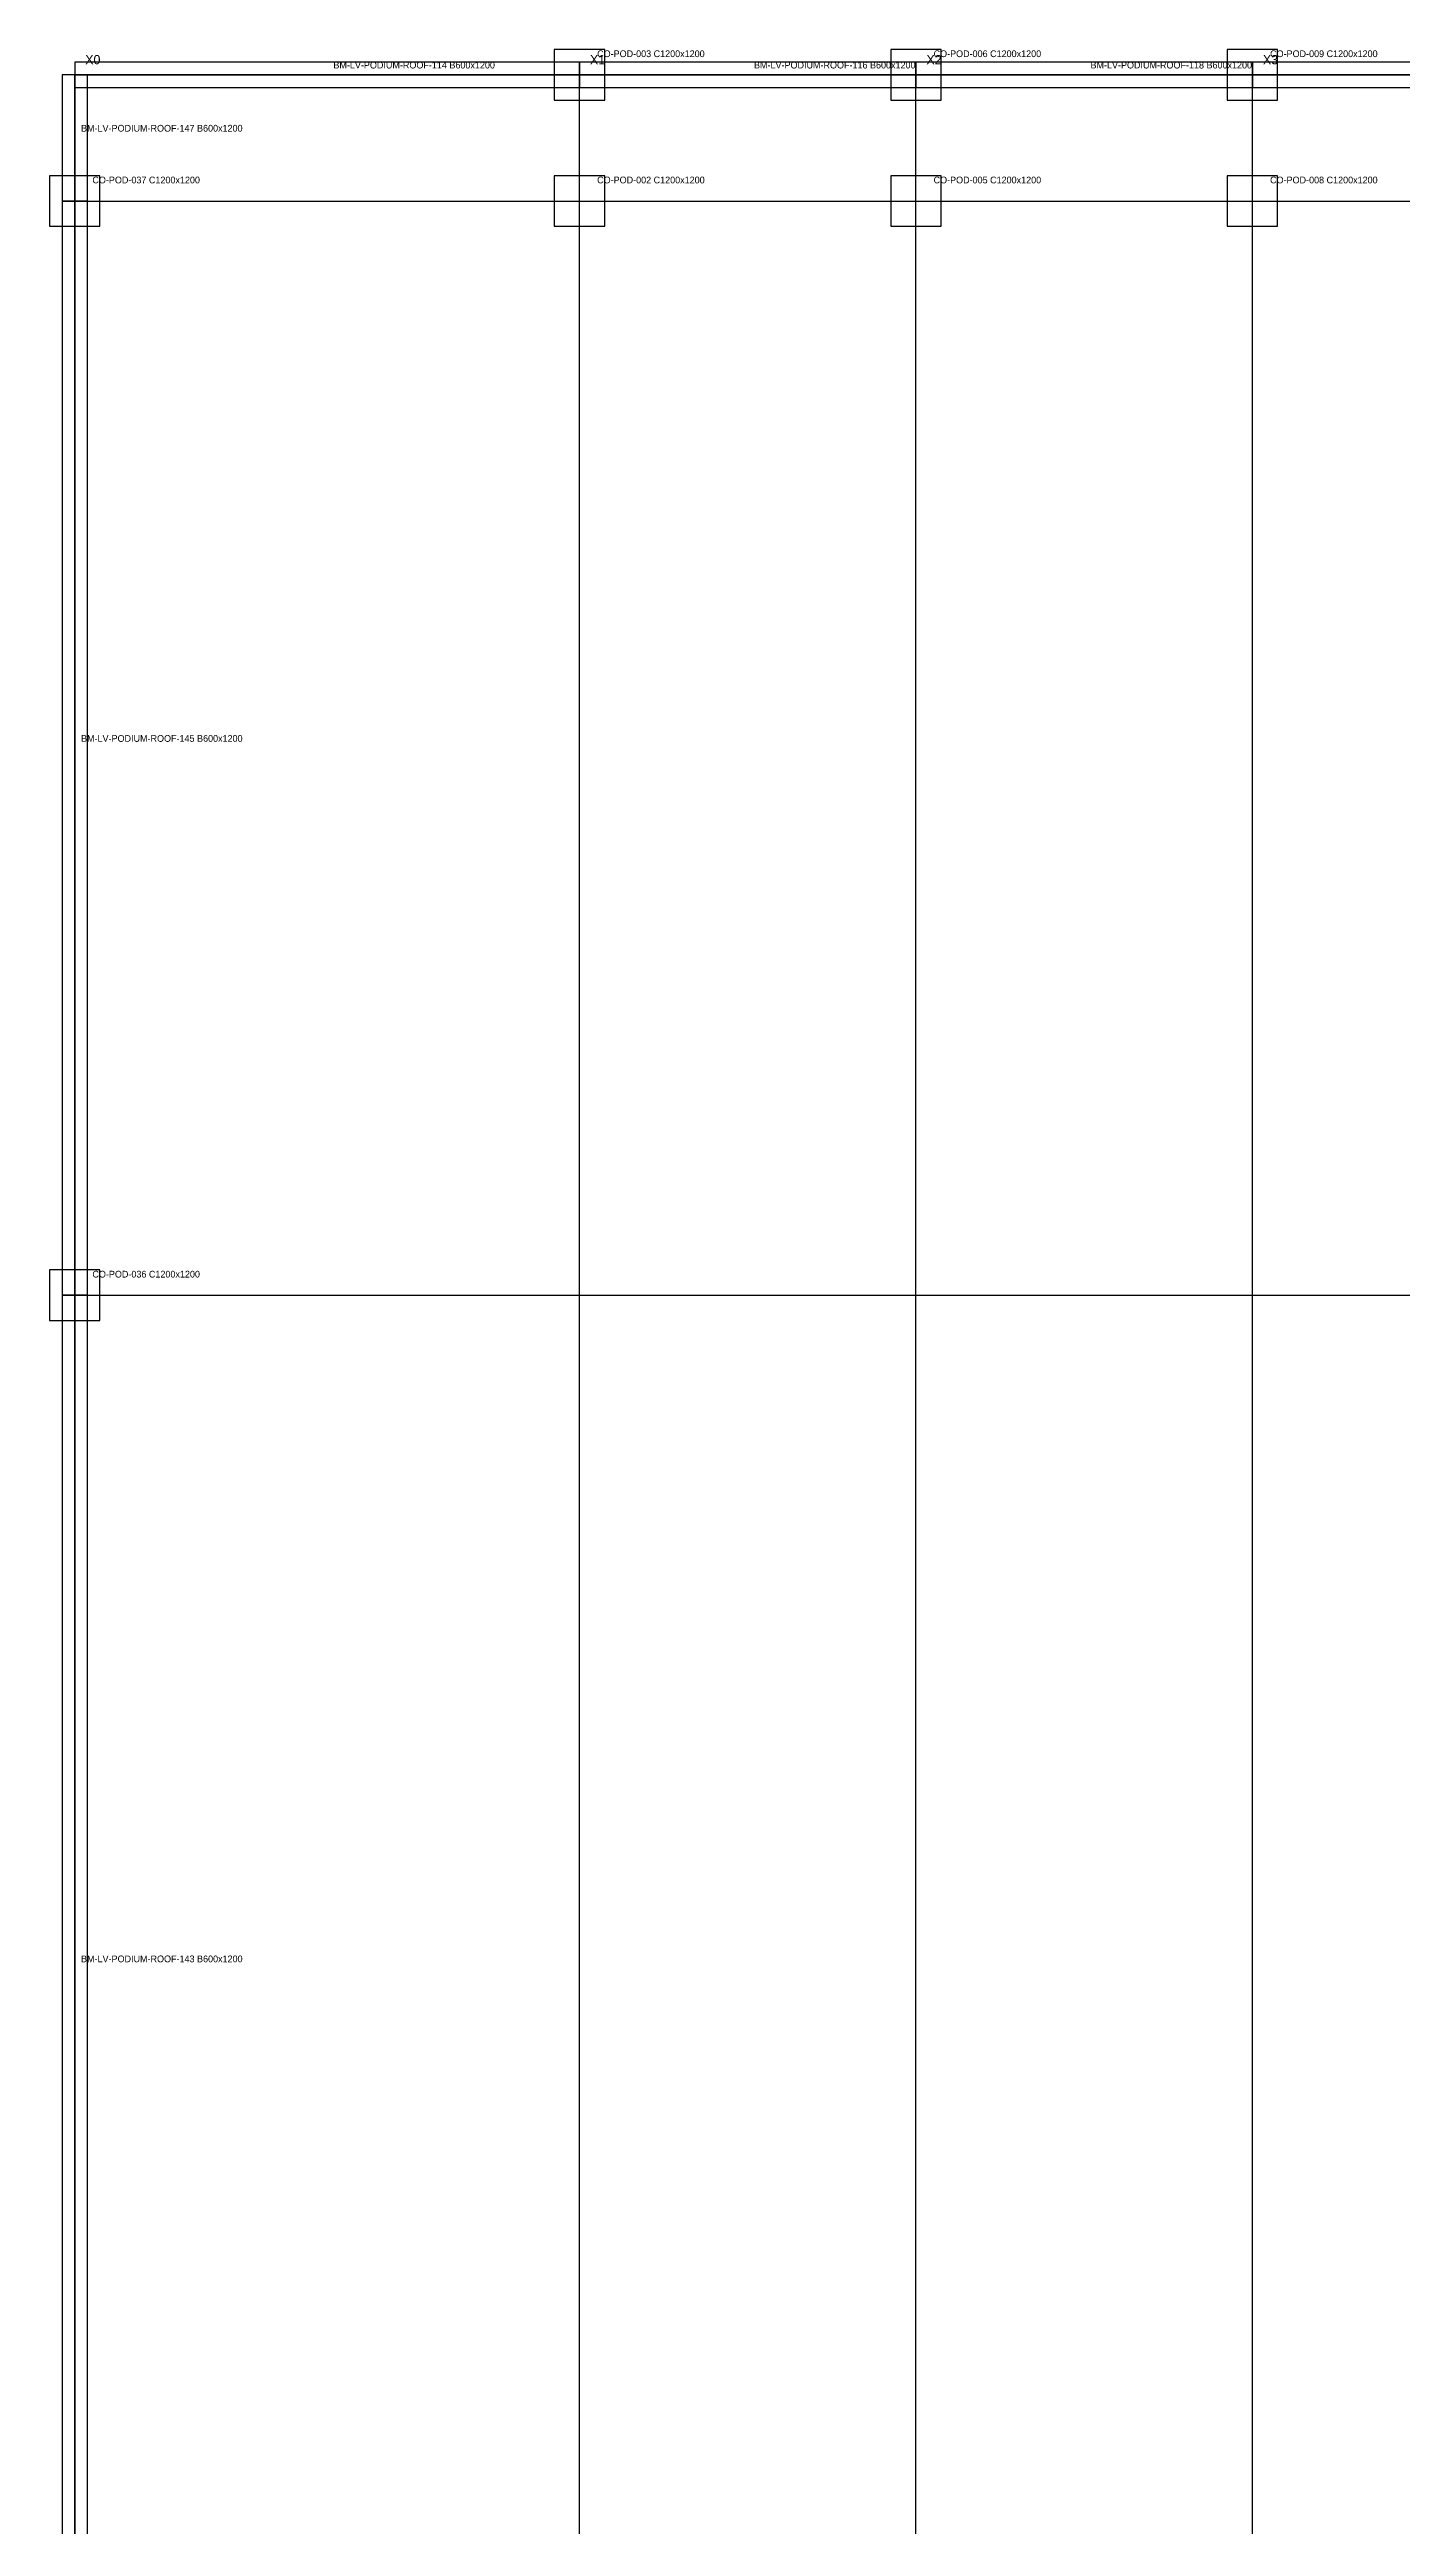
# Model space of a CAD drawing. Header units: millimetres. Extents: x -600 to 226982, y -254450 to 109948.
# Drawn here: x 118400 to 150568, y -83257 to -24400 of the extents above; entities that cross this region are included whole.
import ezdxf

# ---------------------------------------------------------------- set-up
doc = ezdxf.new("R2010")
doc.units = ezdxf.units.MM
for name, color, linetype in [('LV-PODIUM-ROOF_BEAM', 5, 'Continuous'), ('LV-PODIUM-ROOF_COLUMN', 1, 'Continuous'), ('LV-PODIUM-ROOF_GRID', 8, 'Continuous'), ('LV-PODIUM-ROOF_SLAB', 7, 'Continuous'), ('TEXT', 7, 'Continuous')]:
    doc.layers.add(name, color=color, linetype=linetype)

msp = doc.modelspace()

# ---------------------------------------------------------------- linework, layer by layer
at = {"layer": 'LV-PODIUM-ROOF_BEAM'}
for points in [[(119000, -24700), (119000, -25300), (131000, -25300), (131000, -24700), (119000, -24700)], [(131000, -24700), (131000, -25300), (139000, -25300), (139000, -24700), (131000, -24700)], [(139000, -24700), (139000, -25300), (147000, -25300), (147000, -24700), (139000, -24700)], [(147000, -24700), (147000, -25300), (155000, -25300), (155000, -24700), (147000, -24700)], [(118700, -28000), (119300, -28000), (119300, -25000), (118700, -25000), (118700, -28000)], [(118700, -54000), (119300, -54000), (119300, -28000), (118700, -28000), (118700, -54000)], [(118700, -86000), (119300, -86000), (119300, -54000), (118700, -54000), (118700, -86000)]]:
    msp.add_lwpolyline(points, close=True, dxfattribs=at)
at = {"layer": 'LV-PODIUM-ROOF_COLUMN'}
for points in [[(130400, -25600), (131600, -25600), (131600, -24400), (130400, -24400), (130400, -25600)], [(138400, -25600), (139600, -25600), (139600, -24400), (138400, -24400), (138400, -25600)], [(146400, -25600), (147600, -25600), (147600, -24400), (146400, -24400), (146400, -25600)], [(118400, -28600), (119600, -28600), (119600, -27400), (118400, -27400), (118400, -28600)], [(130400, -28600), (131600, -28600), (131600, -27400), (130400, -27400), (130400, -28600)], [(138400, -28600), (139600, -28600), (139600, -27400), (138400, -27400), (138400, -28600)], [(146400, -28600), (147600, -28600), (147600, -27400), (146400, -27400), (146400, -28600)], [(118400, -54600), (119600, -54600), (119600, -53400), (118400, -53400), (118400, -54600)]]:
    msp.add_lwpolyline(points, close=True, dxfattribs=at)
at = {"layer": 'LV-PODIUM-ROOF_GRID'}
for points in [[(119000, -127000), (119000, -25000)], [(119000, -25000), (223000, -25000)], [(131000, -127000), (131000, -25000)], [(139000, -127000), (139000, -25000)], [(147000, -127000), (147000, -25000)], [(119000, -28000), (223000, -28000)], [(119000, -54000), (223000, -54000)]]:
    msp.add_lwpolyline(points, dxfattribs=at)
at = {"layer": 'LV-PODIUM-ROOF_SLAB'}
msp.add_lwpolyline([(119000, -127000), (223000, -127000), (223000, -25000), (119000, -25000), (119000, -127000)], close=True, dxfattribs=at)

# ---------------------------------------------------------------- texts
at = {"layer": 'TEXT'}
for s, height, p in [('X0', 220, (119250, -24750)), ('BM-LV-PODIUM-ROOF-114 B600x1200', 160, (125150, -24850)), ('X1', 220, (131250, -24750)), ('CO-POD-003 C1200x1200', 160, (131420, -24580)), ('BM-LV-PODIUM-ROOF-116 B600x1200', 160, (135150, -24850)), ('X2', 220, (139250, -24750)), ('CO-POD-006 C1200x1200', 160, (139420, -24580)), ('BM-LV-PODIUM-ROOF-118 B600x1200', 160, (143150, -24850)), ('X3', 220, (147250, -24750)), ('CO-POD-009 C1200x1200', 160, (147420, -24580)), ('BM-LV-PODIUM-ROOF-147 B600x1200', 160, (119150, -26350)), ('CO-POD-037 C1200x1200', 160, (119420, -27580)), ('CO-POD-002 C1200x1200', 160, (131420, -27580)), ('CO-POD-005 C1200x1200', 160, (139420, -27580)), ('CO-POD-008 C1200x1200', 160, (147420, -27580)), ('BM-LV-PODIUM-ROOF-145 B600x1200', 160, (119150, -40850)), ('CO-POD-036 C1200x1200', 160, (119420, -53580)), ('BM-LV-PODIUM-ROOF-143 B600x1200', 160, (119150, -69850))]:
    msp.add_text(s, height=height, dxfattribs=at).set_placement(p)

doc.saveas('drawing.dxf')
